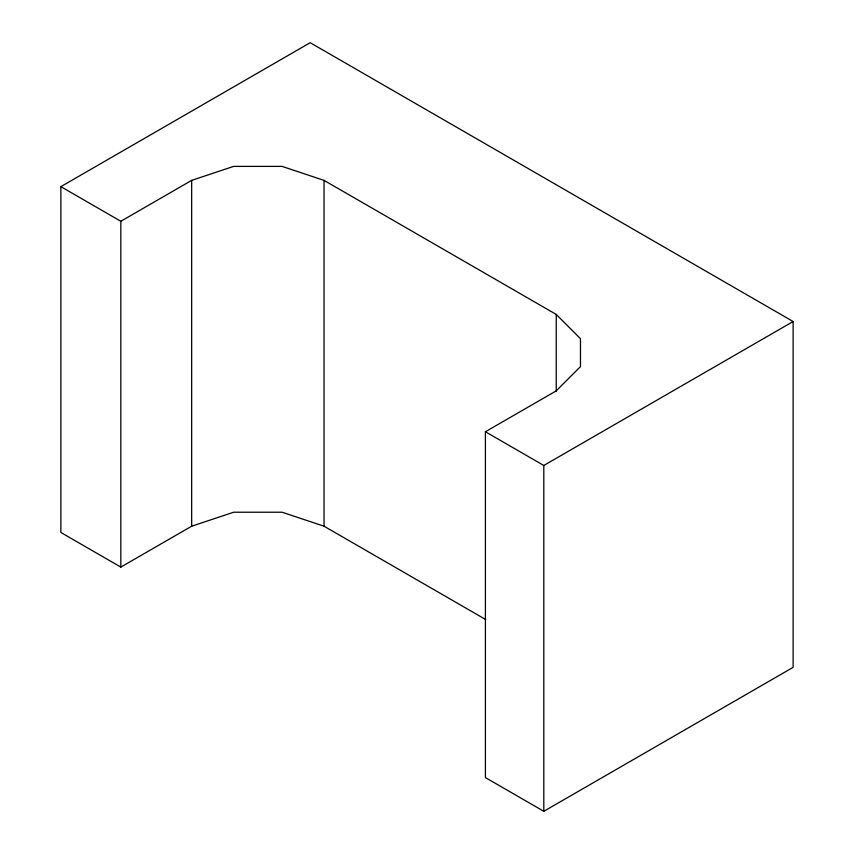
<?xml version="1.0" encoding="UTF-8"?>
<svg xmlns="http://www.w3.org/2000/svg" width="854" height="854" viewBox="0 0 854 854"><rect width="100%" height="100%" fill="white"/><g stroke="black" fill="none" stroke-linecap="round" stroke-linejoin="round"><path stroke-width="1.28" d="M60.869 186.652L310.194 42.7L793.131 321.52L793.131 667.348L543.806 811.3L485.403 777.578L485.403 431.75L556.242 390.854L580.464 366.633L580.464 338.664L556.242 314.432L324.029 180.375L282.076 166.391L233.633 166.391L191.67 180.375L120.83 221.271L60.869 186.652L60.869 532.48L120.83 567.099L191.67 526.203L233.633 512.219L282.076 512.219L324.029 526.203L485.766 619.577M485.403 431.75L543.806 465.473L793.131 321.52M556.242 314.432L556.242 391.58M543.806 465.473L543.806 811.3M324.029 180.375L324.029 526.203M191.67 180.375L191.67 526.203M120.83 221.271L120.83 567.099"/></g></svg>
